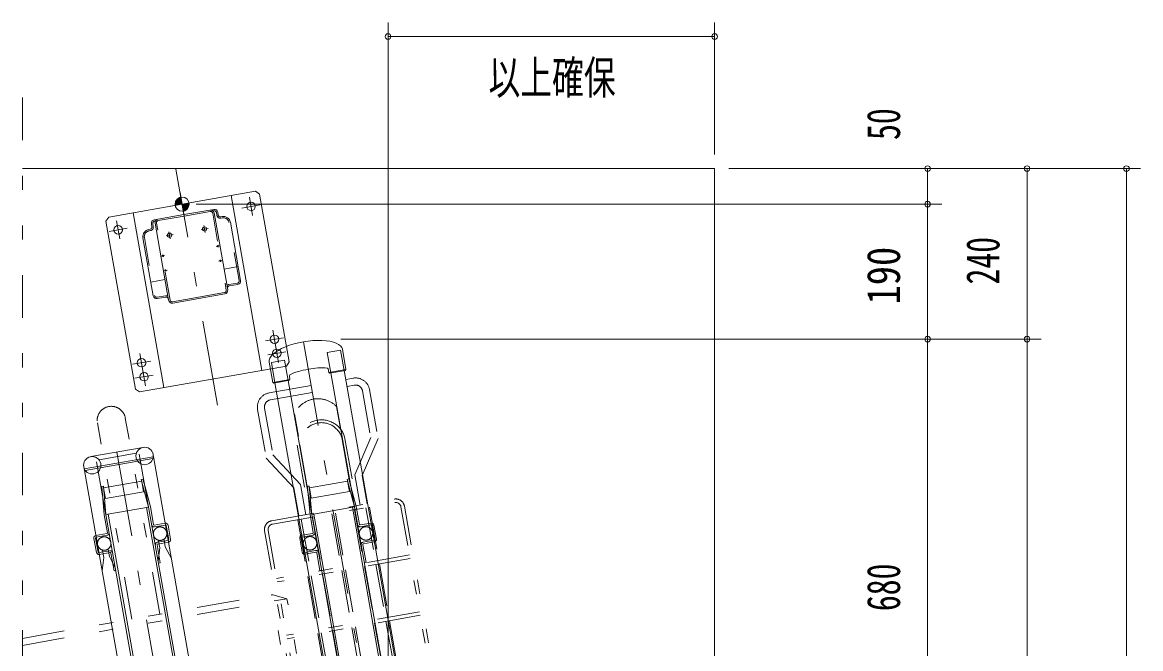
# Model space of a CAD drawing. Units: millimetres, scale not verified. Extents: x -5740 to 6033, y -4020 to 4020.
# Drawn here: x -811 to 764, y -956 to -74 of the extents above; entities that cross this region are included whole.
import ezdxf
from ezdxf.enums import TextEntityAlignment as Align

# ---------------------------------------------------------------- set-up
doc = ezdxf.new("R2010")
doc.units = ezdxf.units.MM
doc.header["$LTSCALE"] = 10
for name, pattern in [('USER2', [10, 4, -6]), ('USER4', [24, 12, -5, 2, -5]), ('USER6', [25, 6, -5, 2, -5, 2, -5])]:
    doc.linetypes.add(name, pattern=pattern)
for name, color, linetype, lineweight in [('0-3_2-03BODL', 7, 'Continuous', 18), ('0-6_2-7RACK', 3, 'Continuous', 18), ('0-8_2-A', 7, 'Continuous', 18), ('0-9_2-B', 2, 'USER6', 18), ('0-A_2-C', 3, 'USER2', 18), ('0-B_2-D', 4, 'USER6', 18), ('0-C_2-F', 3, 'Continuous', 18), ('1-0_F-F4PAPAER', 5, 'Continuous', 18)]:
    doc.layers.add(name, color=color, linetype=linetype, lineweight=lineweight)
doc.styles.add('ＭＳ ゴシック', font='')
doc.styles.get('ＭＳ ゴシック').set_extended_font_data('MS Gothic')

# ---------------------------------------------------------------- blocks, each defined once
blk = doc.blocks.new('POINT_3')
at = {"layer": '1-0_F-F4PAPAER', "color": 2}
for p, q in [((0, 33.33), (0, -33.33)), ((-33.33, 0), (33.33, 0))]:
    blk.add_line(p, q, dxfattribs=at)
blk.add_circle((0, 0), 20, dxfattribs=at)
for points in [[(-20, 0), (0, 0), (0, 20)], [(-19.71, 3.4), (-20, 0), (0, 20)], [(0, 20), (-20, 0), (-20, 0)], [(-18.64, 7.25), (-19.71, 3.4), (0, 20)], [(0, 20), (-19.71, 3.4), (-19.71, 3.4)], [(-16.83, 10.81), (-18.64, 7.25), (0, 20)], [(0, 20), (-18.64, 7.25), (-18.64, 7.25)], [(-14.35, 13.93), (-16.83, 10.81), (0, 20)], [(0, 20), (-16.83, 10.81), (-16.83, 10.81)], [(-11.29, 16.51), (-14.35, 13.93), (0, 20)], [(0, 20), (-14.35, 13.93), (-14.35, 13.93)], [(-7.79, 18.42), (-11.29, 16.51), (0, 20)], [(0, 20), (-11.29, 16.51), (-11.29, 16.51)], [(-3.97, 19.6), (-7.79, 18.42), (0, 20)], [(0, 20), (-7.79, 18.42), (-7.79, 18.42)], [(0, 20), (-3.97, 19.6), (-3.97, 19.6)], [(0, 20), (-3.97, 19.6), (-3.97, 19.6)], [(0, 20), (0, 0), (0, 0)], [(20, 0), (0, 0), (0, -20)], [(0, -20), (0, 0), (0, 0)], [(19.71, -3.4), (20, 0), (0, -20)], [(0, -20), (20, 0), (20, 0)], [(18.64, -7.25), (19.71, -3.4), (0, -20)], [(0, -20), (19.71, -3.4), (19.71, -3.4)], [(16.83, -10.81), (18.64, -7.25), (0, -20)], [(0, -20), (18.64, -7.25), (18.64, -7.25)], [(14.35, -13.93), (16.83, -10.81), (0, -20)], [(0, -20), (16.83, -10.81), (16.83, -10.81)], [(11.29, -16.51), (14.35, -13.93), (0, -20)], [(0, -20), (14.35, -13.93), (14.35, -13.93)], [(7.79, -18.42), (11.29, -16.51), (0, -20)], [(0, -20), (11.29, -16.51), (11.29, -16.51)], [(3.97, -19.6), (7.79, -18.42), (0, -20)], [(0, -20), (7.79, -18.42), (7.79, -18.42)], [(0, -20), (3.97, -19.6), (3.97, -19.6)], [(0, -20), (3.97, -19.6), (3.97, -19.6)]]:
    blk.add_solid(points, dxfattribs=at)
blk = doc.blocks.new('UP-POLE-TOP_4')
at = {"layer": '0-8_2-A', "color": 3, "linetype": 'USER4'}
for p, q in [((0, -287.35), (0, 50)), ((-95, -33), (-95, -7)), ((95, -33), (95, -7)), ((-108, -20), (-82, -20)), ((82, -20), (108, -20)), ((-30, -40), (-20, -40)), ((-25, -45), (-25, -35)), ((30, -40), (20, -40)), ((25, -35), (25, -45)), ((-41.43, -67), (-37.01, -67)), ((37.01, -67), (41.43, -67)), ((-37.01, -88), (-41.43, -88)), ((41.43, -88), (37.01, -88)), ((-95, -197), (-95, -243)), ((95, -197), (95, -243)), ((-108, -210), (-82, -210)), ((82, -210), (108, -210)), ((-82, -230), (-108, -230)), ((82, -230), (108, -230))]:
    blk.add_line(p, q, dxfattribs=at)
at = {"layer": '0-8_2-A'}
for p, q in [((-70, 0), (-70, -250)), ((70, -250), (70, 0)), ((-52.5, -27), (-50.5, -27)), ((-47.5, -24), (-47.5, -20)), ((-42.25, -20), (-42.25, -130)), ((42.25, -20), (42.25, -130)), ((47.5, -20), (47.5, -24)), ((50.5, -27), (52.5, -27)), ((52.5, -29), (50.5, -29)), ((-62.5, -120), (-62.5, -37)), ((62.5, -120), (62.5, -37)), ((-40.25, -66), (-39.25, -66)), ((-39.25, -68), (-40.25, -68)), ((39.25, -66), (40.25, -66)), ((40.25, -68), (39.25, -68)), ((-40.25, -87), (-39.25, -87)), ((-39.25, -89), (-40.25, -89)), ((39.25, -87), (40.25, -87)), ((40.25, -89), (39.25, -89)), ((-42.25, -100.36), (-62.5, -100.36)), ((42.25, -100.36), (62.5, -100.36)), ((-45.25, -125), (-57.5, -125)), ((45.25, -125), (57.5, -125)), ((105, -250), (-105, -250))]:
    blk.add_line(p, q, dxfattribs=at)
at = {"layer": '0-8_2-A', "color": 3, "linetype": 'USER2'}
for p, q in [((-50.5, -29), (-52.5, -29)), ((-45.5, -24), (-45.5, -20)), ((-41.25, -17), (-42.5, -17)), ((-40.25, -130), (-40.25, -20)), ((40.25, -20), (40.25, -130)), ((41.25, -17), (42.5, -17)), ((45.5, -24), (45.5, -20)), ((-60.5, -37), (-60.5, -120)), ((60.5, -120), (60.5, -37)), ((-57.5, -123), (-45.25, -123)), ((45.25, -123), (57.5, -123)), ((0, -133), (-37.25, -133)), ((37.25, -133), (0, -133))]:
    blk.add_line(p, q, dxfattribs=at)
at = {"layer": '0-8_2-A'}
for points in [[(-105, -250), (-110, -245), (-110, -5), (-105, 0)], [(-105, 0), (0, 0), (105, 0), (110, -5), (110, -245), (105, -250)], [(42.5, -15), (0, -15), (-42.5, -15)], [(-37.25, -135), (0, -135), (37.25, -135)]]:
    blk.add_lwpolyline(points, dxfattribs=at)
at = {"layer": '0-8_2-A', "color": 3, "linetype": 'USER2'}
blk.add_lwpolyline([(-37.25, -17), (0, -17), (37.25, -17)], dxfattribs=at)
at = {"layer": '0-8_2-A'}
for centre, radius in [((-95, -20), 6), ((95, -20), 6), ((-25, -40), 3), ((25, -40), 3), ((-95, -210), 6), ((95, -210), 6), ((-95, -230), 6), ((95, -230), 6)]:
    blk.add_circle(centre, radius, dxfattribs=at)
for centre, radius, start, end in [((-42.5, -20), 5, 90, 180), ((-37.25, -20), 5, 90, 180), ((37.25, -20), 5, 0, 90), ((42.5, -20), 5, 0, 90), ((-52.5, -37), 10, 90, 180), ((-50.5, -24), 3, 270, 0), ((50.5, -24), 3, 180, 270), ((52.5, -37), 10, 0, 90), ((-39.25, -67), 1, 270, 90), ((39.25, -67), 1, 90, 270), ((-39.25, -88), 1, 270, 90), ((39.25, -88), 1, 90, 270), ((-57.5, -120), 5, 180, 270), ((-45.25, -128), 3, 0, 90), ((45.25, -128), 3, 90, 180), ((57.5, -120), 5, 270, 0), ((-37.25, -130), 5, 180, 270), ((37.25, -130), 5, 270, 0)]:
    blk.add_arc(centre, radius, start, end, dxfattribs=at)
at = {"layer": '0-8_2-A', "color": 3, "linetype": 'USER2'}
for centre, radius, start, end in [((-52.5, -37), 8, 90, 180), ((-50.5, -24), 5, 270, 0), ((-42.5, -20), 3, 90, 180), ((-37.25, -20), 3, 90, 180), ((37.25, -20), 3, 0, 90), ((42.5, -20), 3, 0, 90), ((50.5, -24), 5, 180, 270), ((52.5, -37), 8, 0, 90), ((-57.5, -120), 3, 180, 270), ((-45.25, -128), 5, 53.13, 90), ((45.25, -128), 5, 90, 126.87), ((57.5, -120), 3, 270, 0), ((-37.25, -130), 3, 180, 270), ((37.25, -130), 3, 270, 0)]:
    blk.add_arc(centre, radius, start, end, dxfattribs=at)
at = {"layer": '0-B_2-D', "xscale": 0.5, "yscale": 0.5}
blk.add_blockref('POINT_3', (0, 0), dxfattribs=at)
blk = doc.blocks.new('CCL-RACK-FRONT-TOP_14')
at = {"layer": '0-6_2-7RACK', "color": 7}
for p, q in [((37.5, 528.97), (-37.5, 528.97)), ((-30.5, 520.34), (-30.5, -980.15)), ((-26.39, 522.47), (26.39, 522.47)), ((30.5, -980.15), (30.5, 520.34)), ((-49.5, 4.84), (-49.5, 519.18)), ((49.31, 513.47), (-49.31, 513.47)), ((-48.32, 510.97), (48.32, 510.97)), ((49.5, 4.84), (49.5, 519.18)), ((27.25, 482.35), (-27.25, 482.35)), ((-27.25, 482.35), (-27.25, 467.35)), ((30.5, 444.85), (-30.5, 444.85)), ((-27.5, 444.85), (-27.5, -1005.15)), ((27.5, 444.85), (27.5, -1005.15)), ((-53, 394.85), (-53, 414.85)), ((-50.5, 394.85), (-50.5, 414.85)), ((50.5, 394.85), (50.5, 414.85)), ((53, 394.85), (53, 414.85))]:
    blk.add_line(p, q, dxfattribs=at)
at = {"layer": '0-6_2-7RACK', "linetype": 'USER4'}
blk.add_line((0, 528.97), (0, -1025), dxfattribs=at)
at = {"layer": '0-6_2-7RACK', "linetype": 'USER2'}
for p, q in [((-33, 444.85), (-30.5, 473.8)), ((33, 444.85), (30.5, 473.8)), ((-33, 419.35), (-33, 444.85)), ((33, 419.35), (33, 444.85)), ((-49.5, 418.35), (-34, 418.35)), ((-49.5, 415.85), (-34, 415.85)), ((49.5, 418.35), (34, 418.35)), ((49.5, 415.85), (34, 415.85)), ((-49.5, 393.85), (-34, 393.85)), ((49.5, 393.85), (34, 393.85)), ((-49.5, 391.35), (-34, 391.35)), ((-33, 390.35), (-33, 364.85)), ((33, 390.35), (33, 364.85)), ((49.5, 391.35), (34, 391.35)), ((-30.5, 364.85), (-33, 364.85)), ((30.5, 364.85), (33, 364.85))]:
    blk.add_line(p, q, dxfattribs=at)
at = {"layer": '0-6_2-7RACK', "color": 7}
for points in [[(-30.5, 444.85), (-27.05, 484.7), (-29.54, 484.91), (-30.5, 473.8)], [(-27.25, 467.35), (27.25, 467.35), (27.25, 482.35)], [(30.5, 444.85), (27.05, 484.7), (29.54, 484.91), (30.5, 473.8)]]:
    blk.add_lwpolyline(points, dxfattribs=at)
at = {"layer": '0-6_2-7RACK', "linetype": 'USER2'}
for points in [[(-30.5, 367.84), (-36, 385.71), (-36, 395.71), (-44, 395.71), (-44, 385.71), (-49.5, 367.84)], [(49.5, 367.84), (44, 385.71), (44, 395.71), (36, 395.71), (36, 385.71), (30.5, 367.84)]]:
    blk.add_lwpolyline(points, dxfattribs=at)
at = {"layer": '0-6_2-7RACK', "color": 7}
for centre in [(-37.5, 516.72), (37.5, 516.72)]:
    blk.add_circle(centre, 12.25, dxfattribs=at)
for centre, radius, start, end in [((-49.5, 414.85), 3.5, 90, 180), ((-49.5, 414.85), 1, 90, 180), ((49.5, 414.85), 3.5, 0, 90), ((49.5, 414.85), 1, 0, 90), ((-49.5, 394.85), 3.5, 180, 270), ((-49.5, 394.85), 1, 180, 270), ((49.5, 394.85), 3.5, 270, 0), ((49.5, 394.85), 1, 270, 0)]:
    blk.add_arc(centre, radius, start, end, dxfattribs=at)
at = {"layer": '0-6_2-7RACK', "linetype": 'USER2'}
for centre, radius, start, end in [((-40, 405.21), 9.5, 360, 180), ((-34, 419.35), 1, 270, 0), ((-34, 419.35), 3.5, 270, 0), ((34, 419.35), 3.5, 180, 270), ((40, 405.21), 9.5, 0, 180), ((34, 419.35), 1, 180, 270), ((-40, 405.21), 9.5, 180, 0), ((-34, 390.35), 3.5, 0, 90), ((40, 405.21), 9.5, 180, 360), ((34, 390.35), 3.5, 90, 180), ((-34, 390.35), 1, 0, 90), ((34, 390.35), 1, 90, 180)]:
    blk.add_arc(centre, radius, start, end, dxfattribs=at)
blk = doc.blocks.new('CCL-RACK-BACK2-TOP_13')
at = {"layer": '0-3_2-03BODL', "color": 3, "linetype": 'USER4'}
blk.add_line((0, 686.67), (0, -1024.68), dxfattribs=at)
at = {"layer": '0-3_2-03BODL'}
for p, q in [((-52.25, 637.67), (-52.25, 666.67)), ((52.25, 637.67), (52.25, 666.67)), ((-49.5, 5.16), (-49.5, 636.67)), ((-30.5, 636.67), (-30.5, -979.83)), ((-27.75, 637.67), (-27.75, 643.04)), ((27.75, 637.67), (27.75, 643.04)), ((30.5, -979.83), (30.5, 636.67)), ((49.5, 5.16), (49.5, 636.67)), ((27.25, 482.67), (-27.25, 482.67)), ((-27.25, 482.67), (-27.25, 467.67)), ((30.5, 445.17), (-30.5, 445.17)), ((-27.5, 445.17), (-27.5, -1004.83)), ((27.5, 445.17), (27.5, -1004.83)), ((-53, 395.17), (-53, 415.17)), ((-50.5, 395.17), (-50.5, 415.17)), ((50.5, 395.17), (50.5, 415.17)), ((53, 395.17), (53, 415.17))]:
    blk.add_line(p, q, dxfattribs=at)
at = {"layer": '0-3_2-03BODL', "color": 3, "linetype": 'USER2'}
for p, q in [((-49.5, 636.67), (-49.5, 665.67)), ((49.5, 636.67), (49.5, 665.67)), ((-49.5, 418.67), (-34, 418.67)), ((-49.5, 416.17), (-34, 416.17)), ((49.5, 418.67), (34, 418.67)), ((49.5, 416.17), (34, 416.17)), ((-49.5, 394.17), (-34, 394.17)), ((49.5, 394.17), (34, 394.17)), ((-49.5, 391.67), (-34, 391.67)), ((-33, 390.67), (-33, 365.17)), ((33, 390.67), (33, 365.17)), ((49.5, 391.67), (34, 391.67)), ((-30.5, 365.17), (-33, 365.17)), ((30.5, 365.17), (33, 365.17))]:
    blk.add_line(p, q, dxfattribs=at)
for points in [[(-49.5, 665.67), (-30.5, 665.67), (-30.5, 636.67)], [(49.5, 665.67), (30.5, 665.67), (30.5, 636.67)], [(-33, 419.67), (-33, 445.17), (-30.5, 474.12)], [(33, 419.67), (33, 445.17), (30.5, 474.12)]]:
    blk.add_lwpolyline(points, dxfattribs=at)
at = {"layer": '0-3_2-03BODL'}
for points in [[(-52.25, 637.67), (-27.75, 637.67), (-28.75, 636.67), (-51.25, 636.67)], [(52.25, 637.67), (27.75, 637.67), (28.75, 636.67), (51.25, 636.67)]]:
    blk.add_lwpolyline(points, close=True, dxfattribs=at)
for points in [[(-30.5, 445.17), (-27.05, 485.02), (-29.54, 485.23), (-30.5, 474.12)], [(-27.25, 467.67), (27.25, 467.67), (27.25, 482.67)], [(30.5, 445.17), (27.05, 485.02), (29.54, 485.23), (30.5, 474.12)]]:
    blk.add_lwpolyline(points, dxfattribs=at)
for centre, radius, start, end in [((-49.5, 415.17), 3.5, 90, 180), ((-49.5, 415.17), 1, 90, 180), ((49.5, 415.17), 3.5, 0, 90), ((49.5, 415.17), 1, 0, 90), ((-49.5, 395.17), 3.5, 180, 270), ((-49.5, 395.17), 1, 180, 270), ((49.5, 395.17), 3.5, 270, 0), ((49.5, 395.17), 1, 270, 0)]:
    blk.add_arc(centre, radius, start, end, dxfattribs=at)
at = {"layer": '0-3_2-03BODL', "color": 3, "linetype": 'USER2'}
for centre, radius, start, end in [((-40, 405.53), 9.5, 360, 180), ((-34, 419.67), 1, 270, 0), ((-34, 419.67), 3.5, 270, 0), ((34, 419.67), 3.5, 180, 270), ((40, 405.53), 9.5, 0, 180), ((34, 419.67), 1, 180, 270), ((-40, 405.53), 9.5, 180, 0), ((-34, 390.67), 3.5, 0, 90), ((40, 405.53), 9.5, 180, 360), ((34, 390.67), 3.5, 90, 180), ((-34, 390.67), 1, 0, 90), ((34, 390.67), 1, 90, 180)]:
    blk.add_arc(centre, radius, start, end, dxfattribs=at)
at = {"layer": '0-3_2-03BODL'}
for centre, major_axis, ratio, start_param, end_param in [((0, 666.67), (52.25, 0), 0.382775, 6.2831853, 9.424778), ((0, 643.04), (27.75, 0), 0.153081, 0, 3.1415927)]:
    blk.add_ellipse(centre, major_axis=major_axis, ratio=ratio, start_param=start_param, end_param=end_param, dxfattribs=at)
blk = doc.blocks.new('CCL-CYC-FRONT-TOP_2')
at = {"layer": '0-A_2-C', "color": 6, "linetype": 'USER6'}
for p, q in [((-100, 495.32), (-100, 190.32)), ((-95, 495.32), (-95, 190.32)), ((95, 495.32), (95, 190.32)), ((100, 495.32), (100, 190.32)), ((-51.25, 345.32), (-51.25, 421.57)), ((-46.25, 345.32), (-46.25, 421.57)), ((-30, 345.32), (-30, 421.57)), ((-2.5, 345.32), (-2.5, 421.57)), ((2.5, 345.32), (2.5, 421.57)), ((30, 345.32), (30, 421.57)), ((46.25, 345.32), (46.25, 421.57)), ((51.25, 345.32), (51.25, 421.57)), ((-95, 345.32), (95, 345.32)), ((-95, 340.32), (95, 340.32)), ((-51.25, 264.07), (-51.25, 340.32)), ((-46.25, 264.07), (-46.25, 340.32)), ((-30, 264.07), (-30, 340.32)), ((-2.5, 264.07), (-2.5, 340.32)), ((2.5, 264.07), (2.5, 340.32)), ((30, 264.07), (30, 340.32)), ((46.25, 264.07), (46.25, 340.32)), ((51.25, 264.07), (51.25, 340.32)), ((-95, 264.07), (95, 264.07)), ((-95, 259.07), (95, 259.07)), ((-51.25, 182.82), (-51.25, 259.07)), ((-46.25, 182.82), (-46.25, 259.07)), ((-30, 182.82), (-30, 259.07)), ((-2.5, 182.82), (-2.5, 259.07)), ((2.5, 182.82), (2.5, 259.07)), ((30, 182.82), (30, 259.07)), ((46.25, 182.82), (46.25, 259.07)), ((51.25, 182.82), (51.25, 259.07)), ((87.5, 182.82), (-87.5, 182.82)), ((87.5, 177.82), (-87.5, 177.82)), ((-49, 137.42), (-49, 177.82)), ((-39, 134.46), (-39, 177.82)), ((-34, 79.49), (-34, 177.82)), ((-30, 79.62), (-30, 177.82)), ((30, 79.62), (30, 177.82)), ((34, 79.49), (34, 177.82)), ((39, 134.46), (39, 177.82)), ((49, 137.42), (49, 177.82)), ((-49, 137.42), (-80, 89.69)), ((-39, 134.46), (-70, 86.73)), ((39, 134.46), (70, 86.73)), ((49, 137.42), (80, 89.69)), ((-80, 20), (-80, 89.69)), ((-70, 20), (-70, 86.73)), ((70, 20), (70, 86.73)), ((80, 20), (80, 89.69)), ((-30, 35.12), (-30, 67.27)), ((30, 35.12), (30, 67.27)), ((60, 10), (-60, 10)), ((60, 0), (-60, 0))]:
    blk.add_line(p, q, dxfattribs=at)
for centre, radius, start, end in [((-87.5, 190.32), 12.5, 180, 270), ((-87.5, 190.32), 7.5, 180, 270), ((87.5, 190.32), 7.5, 270, 0), ((87.5, 190.32), 12.5, 270, 0), ((0, 83.86), 34.28, 187.32401, 352.67599), ((0, 83.86), 30.28, 187.54919, 352.45081), ((0, 55.98), 36.54, 214.81581, 325.18419), ((-60, 20), 20, 180, 270), ((-60, 20), 10, 180, 270), ((60, 20), 10, 270, 0), ((60, 20), 20, 270, 0)]:
    blk.add_arc(centre, radius, start, end, dxfattribs=at)

msp = doc.modelspace()

# ---------------------------------------------------------------- linework, layer by layer
at = {"layer": '0-3_2-03BODL', "color": 2, "linetype": 'USER6'}
msp.add_line((-811.25, -180.14), (-811.25, -2844.95), dxfattribs=at)
at = {"layer": '0-3_2-03BODL'}
msp.add_lwpolyline([(313.75, -2714.95), (163.75, -2714.95), (163.75, -280.14), (-811.25, -280.14)], dxfattribs=at)
at = {"layer": '0-9_2-B'}
for p, q in [((-656.93, -914.43), (-705.62, -638.31)), ((-617.54, -907.48), (-666.23, -631.36)), ((-811.25, -941.64), (-459.97, -879.7)), ((-428.47, -1058.38), (-459.97, -879.7)), ((-438.6, -885.72), (-459.97, -879.7)), ((-811.25, -951.43), (-438.6, -885.72)), ((-393.7, -1140.36), (-438.6, -885.72))]:
    msp.add_line(p, q, dxfattribs=at)
msp.add_arc((-685.92, -634.84), 20, 10, 190, dxfattribs=at)
at = {"layer": '0-C_2-F'}
for p, q in [((-296.25, -74.19), (-296.25, -1095.14)), ((163.75, -74.19), (163.75, -260.14)), ((163.75, -94.19), (-296.25, -94.19)), ((763.75, -280.14), (183.75, -280.14)), ((463.75, -330.14), (463.75, -280.14)), ((603.75, -280.14), (603.75, -520.14)), ((743.75, -280.14), (743.75, -2400.14)), ((483.75, -330.14), (-566.25, -330.14)), ((463.75, -520.14), (463.75, -330.14)), ((623.75, -520.14), (-362.86, -520.14)), ((463.75, -520.14), (463.75, -1200.14)), ((603.75, -520.14), (603.75, -2220.14))]:
    msp.add_line(p, q, dxfattribs=at)
for centre, start, end in [((-296.25, -94.19), 0, 180), ((-296.25, -94.19), 180, 0), ((163.75, -94.19), 0, 180), ((163.75, -94.19), 180, 0), ((463.75, -280.14), 0, 180), ((463.75, -280.14), 180, 0), ((603.75, -280.14), 0, 180), ((603.75, -280.14), 180, 0), ((743.75, -280.14), 0, 180), ((743.75, -280.14), 180, 0), ((463.75, -330.14), 0, 180), ((463.75, -330.14), 180, 0), ((463.75, -520.14), 0, 180), ((603.75, -520.14), 0, 180), ((463.75, -520.14), 180, 0), ((603.75, -520.14), 180, 0)]:
    msp.add_arc(centre, 4, start, end, dxfattribs=at)

# ---------------------------------------------------------------- block references
at = {"layer": '0-A_2-C'}
for name, p, rotation in [('CCL-RACK-BACK2-TOP_13', (-296.25, -1200.14), 10), ('CCL-CYC-FRONT-TOP_2', (-404.61, -585.56), 190), ('CCL-RACK-FRONT-TOP_14', (-586.25, -1200.14), 10)]:
    msp.add_blockref(name, p, dxfattribs=dict(at, rotation=rotation))
at = {"layer": '0-B_2-D', "rotation": 10}
msp.add_blockref('UP-POLE-TOP_4', (-586.25, -330.14), dxfattribs=at)

# ---------------------------------------------------------------- texts
at = {"layer": '0-C_2-F', "color": 7, "style": 'ＭＳ ゴシック', "width": 0.7}
msp.add_text('以上確保', height=46.89, dxfattribs=at).set_placement((-154.72, -189.39), align=Align.BOTTOM_LEFT)
at = {"layer": '0-C_2-F', "color": 7, "style": 'ＭＳ ゴシック'}
for s, width, p in [('50', 0.7, (438.95, -239.8)), ('190', 0.85, (438.95, -471.48)), ('240', 0.7, (578.95, -443.31)), ('680', 0.7, (438.95, -903.23))]:
    msp.add_text(s, height=46.89, rotation=90, dxfattribs=dict(at, width=width)).set_placement(p, align=Align.BOTTOM_LEFT)

doc.saveas('drawing.dxf')
